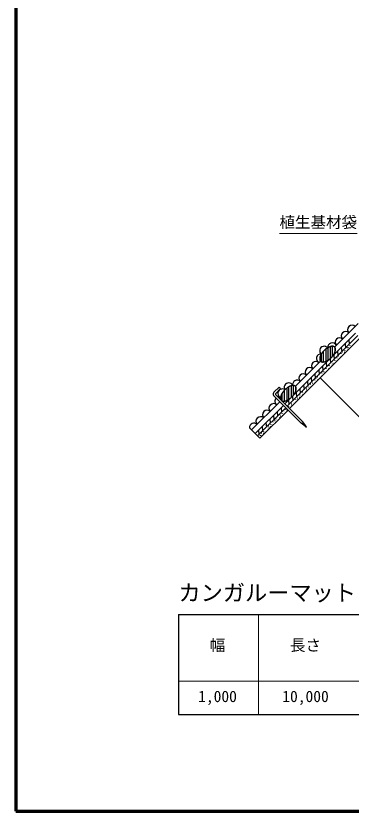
# Model space of a CAD drawing. Units: millimetres, scale not verified. Extents: x 200 to 8200, y 200 to 5838.
# Drawn here: x 200 to 1710, y 200 to 3788 of the extents above; entities that cross this region are included whole.
import ezdxf
from ezdxf.enums import TextEntityAlignment as Align

# ---------------------------------------------------------------- set-up
doc = ezdxf.new("R2010")
doc.units = ezdxf.units.MM
doc.header["$LTSCALE"] = 20
doc.layers.add('C-MTR', color=5, linetype='Continuous')
doc.layers.add('C-MTR-TXT', color=5, linetype='Continuous')
for name, color, linetype, lineweight in [('C-MTR-FRAM', 5, 'Continuous', 25), ('C-MTR-LINE', 5, 'Continuous', 13), ('C-STR', 3, 'Continuous', 25), ('C-STR-HTXT', 1, 'Continuous', 13), ('C-TTL', 2, 'Continuous', 70)]:
    doc.layers.add(name, color=color, linetype=linetype, lineweight=lineweight)
doc.styles.add('ＭＳ ゴシック', font='')
doc.styles.get('ＭＳ ゴシック').set_extended_font_data('MS Gothic')

msp = doc.modelspace()

# ---------------------------------------------------------------- linework, layer by layer
at = {"layer": 'C-MTR-FRAM'}
for p, q in [((932.35, 1086.5), (932.35, 636.5)), ((932.35, 1086.5), (3603.71, 1086.5)), ((932.35, 636.5), (3603.71, 636.5))]:
    msp.add_line(p, q, dxfattribs=at)
at = {"layer": 'C-MTR-LINE'}
for p, q in [((1292.28, 1086.5), (1292.28, 636.5)), ((932.35, 786.5), (3603.71, 786.5))]:
    msp.add_line(p, q, dxfattribs=at)
at = {"layer": 'C-STR', "color": 7}
for p, q in [((1635.89, 2293.87), (1742.56, 2400.54)), ((1411.47, 2037.4), (1730.25, 2356.18)), ((1422.12, 2026.83), (1740.86, 2345.57)), ((1432.72, 2016.23), (1751.46, 2334.97)), ((1635.89, 2293.87), (1643.51, 2301.49)), ((1683, 2308.93), (1684.71, 2289.42)), ((1699.97, 2325.9), (1701.68, 2306.39)), ((1649.06, 2274.99), (1650.76, 2255.48)), ((1666.03, 2291.96), (1667.74, 2272.45)), ((1495.02, 2153), (1572.25, 2230.23)), ((1615.12, 2241.05), (1616.82, 2221.54)), ((1632.09, 2258.02), (1633.79, 2238.51)), ((1564.21, 2190.13), (1565.91, 2170.63)), ((1581.18, 2207.11), (1582.88, 2187.6)), ((1598.15, 2224.08), (1599.85, 2204.57)), ((1459.11, 2117.09), (1495.02, 2153)), ((1530.26, 2156.19), (1531.97, 2136.69)), ((1547.23, 2173.16), (1548.94, 2153.66)), ((1496.32, 2122.25), (1498.03, 2102.75)), ((1513.29, 2139.22), (1515, 2119.72)), ((1362.39, 2089.88), (1385.68, 2113.19)), ((1392.48, 2106.39), (1371.23, 2085.13)), ((1392.48, 2106.39), (1385.68, 2113.19)), ((1462.38, 2088.31), (1464.09, 2068.8)), ((1479.35, 2105.28), (1481.06, 2085.78)), ((1262.06, 1920.04), (1389.01, 2046.99)), ((1360.53, 2075.46), (1484.81, 1951.25)), ((1370.93, 2077.78), (1491.17, 1957.61)), ((1428.44, 2054.37), (1430.15, 2034.86)), ((1445.41, 2071.34), (1447.12, 2051.83)), ((1278.09, 1904.02), (1405.04, 2030.97)), ((1288.7, 1893.41), (1415.65, 2020.37)), ((1299.3, 1882.8), (1426.26, 2009.76)), ((1394.5, 2020.43), (1396.21, 2000.92)), ((1360.56, 1986.49), (1362.26, 1966.98)), ((1377.53, 2003.46), (1379.24, 1983.95)), ((1326.62, 1952.55), (1328.32, 1933.04)), ((1343.59, 1969.52), (1345.29, 1950.01)), ((1504.62, 1935.7), (1484.81, 1951.25)), ((1506.74, 1937.82), (1491.17, 1957.61)), ((1509.21, 1933.22), (1506.74, 1937.82)), ((1299.3, 1882.8), (1251.94, 1930.17)), ((1292.68, 1918.61), (1294.38, 1899.1)), ((1309.65, 1935.58), (1311.35, 1916.07)), ((1504.62, 1935.7), (1509.21, 1933.22))]:
    msp.add_line(p, q, dxfattribs=at)
at = {"layer": 'C-STR'}
for p, q in [((1626.53, 2253.2), (1626.53, 2297.48)), ((1576.53, 2227.51), (1576.53, 2263.25)), ((1586.53, 2226.63), (1586.53, 2275.86)), ((1596.53, 2285.13), (1596.53, 2229.55)), ((1606.53, 2234.94), (1606.53, 2291.74)), ((1616.53, 2296.03), (1616.53, 2242.9)), ((1636.53, 2293.19), (1636.53, 2269.49)), ((1439.99, 2119.03), (1439.99, 2065.9)), ((1449.99, 2076.19), (1449.99, 2120.48)), ((1399.99, 2050.51), (1399.99, 2086.24)), ((1409.99, 2049.63), (1409.99, 2098.86)), ((1419.99, 2108.13), (1419.99, 2052.54)), ((1429.99, 2057.94), (1429.99, 2114.74)), ((1459.99, 2116.18), (1459.99, 2092.49))]:
    msp.add_line(p, q, dxfattribs=at)
at = {"layer": 'C-STR', "color": 7}
for centre in [(1704.44, 2301.85), (1665.81, 2264.29), (1670.53, 2272.69), (1677.06, 2263.76), (1679.69, 2270.66), (1681.75, 2279.48), (1687.96, 2275.36), (1691.82, 2293.71), (1696.92, 2285.5), (1697.21, 2291.08), (1707.28, 2294.69), (1627.47, 2227.05), (1637.04, 2232.34), (1637.05, 2224.45), (1644.41, 2233.43), (1646.49, 2244.97), (1651.21, 2253.37), (1656.37, 2243.78), (1663.74, 2252.76), (1597.93, 2196.41), (1602.65, 2204.81), (1609.18, 2195.88), (1610.5, 2210.08), (1620.08, 2207.48), (1626.15, 2212.85), (1628.78, 2219.75), (1551.74, 2153.9), (1559.59, 2159.17), (1569.16, 2164.45), (1569.16, 2156.57), (1576.53, 2165.55), (1578.6, 2177.08), (1583.33, 2185.48), (1588.15, 2182.02), (1588.49, 2175.9), (1527.69, 2126.17), (1537.24, 2131.11), (1537.58, 2124.98), (1544.95, 2133.96), (1547.02, 2145.5), (1558.27, 2144.97), (1483.86, 2086.02), (1491.71, 2091.29), (1493.02, 2083.99), (1507.36, 2094.05), (1508.68, 2108.26), (1509.99, 2100.96), (1518.25, 2113.54), (1518.25, 2105.66), (1525.62, 2114.64), (1450.36, 2045.66), (1457.74, 2046.76), (1459.81, 2058.29), (1469.36, 2063.23), (1469.7, 2057.1), (1477.06, 2066.08), (1479.14, 2077.61), (1490.39, 2077.08), (1413.18, 2011.66), (1420.4, 2009.98), (1428.22, 2026.7), (1432.95, 2035.1), (1440.8, 2040.38), (1442.1, 2033.07), (1450.37, 2037.78), (1377.31, 1975.79), (1388.56, 1975.26), (1389.88, 1989.47), (1391.19, 1982.16), (1399.45, 1994.75), (1399.46, 1986.86), (1404.46, 2002.94), (1406.83, 1995.84), (1408.9, 2007.38), (1411.67, 2001.26), (1338.97, 1938.56), (1348.54, 1943.84), (1355.91, 1944.93), (1357.99, 1956.47), (1362.71, 1964.87), (1367.53, 1961.4), (1367.87, 1955.28), (1371.61, 1970.09), (1375.24, 1964.26), (1378.82, 1968.41), (1307.07, 1905.55), (1311.8, 1913.95), (1316.62, 1910.49), (1316.96, 1904.37), (1324.33, 1913.35), (1326.4, 1924.88), (1337.65, 1924.35), (1340.28, 1931.25), (1348.55, 1935.95), (1299.99, 1895.61), (1305, 1894.02)]:
    msp.add_circle(centre, 0.3, dxfattribs=at)
for centre, radius, start, end in [((1714.43, 2372.41), 20, 45, 225), ((1657.86, 2315.84), 20, 45, 225), ((1686.14, 2344.12), 20, 45, 225), ((1588.56, 2277.55), 20, 39.93312, 230.18666), ((1625.03, 2291.7), 21.18, 28.13475, 183.54845), ((1574.09, 2241.96), 20.33, 85.38159, 244.61841), ((1551.23, 2209.45), 20, 45, 225), ((1556.57, 2309.55), 89.84, 314.99955, 317.50164), ((1522.95, 2181.16), 20, 45, 225), ((1494.66, 2152.88), 20, 45, 225), ((1428.74, 2111.89), 20.28, 25.66048, 213.02542), ((1466.5, 2124.48), 20, 45, 191.06348), ((1371.07, 2081.43), 12.12, 135.76262, 209.53793), ((1374.46, 2081.32), 5, 130.3409, 225.01704), ((1399.79, 2084.91), 19.91, 53.14475, 246.94465), ((1508.92, 2003.8), 155.59, 142.04918, 144.7086), ((1385.56, 2048.76), 18.96, 131.1498, 236.21914), ((1385.56, 2048.76), 18.96, 70.11725, 101.92755), ((1360.87, 2017.75), 20.79, 47.14094, 222.85906), ((1302.11, 1958.99), 20.79, 47.14094, 222.85906), ((1331.49, 1988.37), 20.79, 47.14094, 222.85906), ((1272.72, 1929.61), 20.79, 47.14094, 178.45701)]:
    msp.add_arc(centre, radius, start, end, dxfattribs=at)
at = {"layer": 'C-STR'}
for centre, radius, start, end in [((1628.28, 2257.32), 40.46, 104.24083, 108.52062), ((1626.74, 2263.58), 34.01, 99.50753, 104.31492), ((1625.83, 2269.29), 28.22, 94.15104, 99.59628), ((1625.51, 2274.27), 23.24, 88.05461, 94.25439), ((1625.69, 2278.38), 19.12, 81.10924, 88.1693), ((1626.22, 2281.56), 15.9, 73.24439, 81.22647), ((1626.92, 2283.8), 13.55, 64.47579, 73.34819), ((1635.61, 2226.02), 69.83, 148.11312, 151.06574), ((1640.88, 2222.71), 76.05, 145.3056, 148.09624), ((1645.25, 2219.66), 81.38, 142.62454, 145.29328), ((1648.58, 2217.11), 85.58, 140.03422, 142.6163), ((1650.77, 2215.26), 88.44, 137.50251, 140.02975), ((1651.8, 2214.31), 89.84, 134.99955, 137.50164), ((1651.71, 2214.41), 89.71, 132.49657, 135.00223), ((1650.6, 2215.63), 88.06, 129.96482, 132.50292), ((1648.62, 2218.02), 84.96, 127.37441, 129.97507), ((1645.97, 2221.52), 80.57, 124.69321, 127.38897), ((1642.87, 2226.05), 75.07, 121.88551, 124.71265), ((1639.54, 2231.46), 68.73, 118.91052, 121.91062), ((1636.22, 2237.53), 61.81, 115.72066, 118.94233), ((1633.13, 2244.04), 54.6, 112.25955, 115.76048), ((1630.44, 2250.72), 47.4, 108.45979, 112.30897), ((1567.48, 2301.15), 76.05, 325.3056, 328.09624), ((1572.76, 2297.85), 69.83, 328.11312, 331.06574), ((1627.58, 2285.16), 12.04, 54.95796, 64.54493), ((1578.73, 2294.52), 62.99, 331.08787, 334.24914), ((1627.99, 2285.74), 11.33, 45.00711, 54.97393), ((1585.19, 2291.37), 55.81, 334.27742, 337.70255), ((1627.94, 2285.7), 11.39, 35.05423, 44.96474), ((1591.86, 2288.6), 48.59, 337.73815, 341.49309), ((1627.24, 2285.23), 12.24, 25.53163, 34.96548), ((1598.49, 2286.35), 41.59, 341.53747, 345.70109), ((1625.74, 2284.55), 13.88, 16.75802, 25.418), ((1604.82, 2284.7), 35.04, 345.75597, 350.42158), ((1623.35, 2283.86), 16.37, 8.8896, 16.63954), ((1610.64, 2283.69), 29.14, 350.48889, 355.76379), ((1620.01, 2283.38), 19.75, 1.94236, 8.7791), ((1615.75, 2283.27), 24.01, 355.84531, 1.84569), ((1592.62, 2240.59), 24.01, 175.84531, 181.84569), ((1588.36, 2240.49), 19.75, 181.94236, 188.7791), ((1597.73, 2240.18), 29.14, 170.48889, 175.76379), ((1585.02, 2240), 16.37, 188.8896, 196.63954), ((1603.54, 2239.16), 35.04, 165.75597, 170.42158), ((1582.62, 2239.32), 13.88, 196.75802, 205.418), ((1609.88, 2237.51), 41.59, 161.53747, 165.70109), ((1581.12, 2238.63), 12.24, 205.53163, 214.96548), ((1616.51, 2235.26), 48.59, 157.73815, 161.49309), ((1580.42, 2238.16), 11.39, 215.05423, 224.96474), ((1623.18, 2232.49), 55.81, 154.27742, 157.70255), ((1580.37, 2238.12), 11.33, 225.00711, 234.97393), ((1629.63, 2229.35), 62.99, 151.08787, 154.24914), ((1580.78, 2238.7), 12.04, 234.95796, 244.54493), ((1581.45, 2240.06), 13.55, 244.47579, 253.34819), ((1582.15, 2242.3), 15.9, 253.24439, 261.22647), ((1582.68, 2245.48), 19.12, 261.10924, 268.1693), ((1582.86, 2249.6), 23.24, 268.05461, 274.25439), ((1582.54, 2254.57), 28.22, 274.15104, 279.59628), ((1581.63, 2260.28), 34.01, 279.50753, 284.31492), ((1580.08, 2266.54), 40.46, 284.24083, 288.52062), ((1577.92, 2273.14), 47.4, 288.45979, 292.30897), ((1575.23, 2279.82), 54.6, 292.25955, 295.76048), ((1572.14, 2286.33), 61.81, 295.72066, 298.94233), ((1568.83, 2292.4), 68.73, 298.91052, 301.91062), ((1565.5, 2297.81), 75.07, 301.88551, 304.71265), ((1562.39, 2302.34), 80.57, 304.69321, 307.38897), ((1559.74, 2305.85), 84.96, 307.37441, 309.97507), ((1557.76, 2308.23), 88.06, 309.96482, 312.50292), ((1556.65, 2309.45), 89.71, 312.49657, 315.00223), ((1557.6, 2308.6), 88.44, 317.50251, 320.02975), ((1559.79, 2306.76), 85.58, 320.03422, 322.6163), ((1563.11, 2304.2), 81.38, 322.62454, 325.29328), ((1456.59, 2067.04), 54.6, 112.25955, 115.76048), ((1453.9, 2073.72), 47.4, 108.45979, 112.30897), ((1451.74, 2080.32), 40.46, 104.24083, 108.52062), ((1450.2, 2086.58), 34.01, 99.50753, 104.31492), ((1449.29, 2092.29), 28.22, 94.15104, 99.59628), ((1448.97, 2097.27), 23.24, 88.05461, 94.25439), ((1449.15, 2101.38), 19.12, 81.10924, 88.1693), ((1449.68, 2104.56), 15.9, 73.24439, 81.22647), ((1450.38, 2106.8), 13.55, 64.47579, 73.34819), ((1451.04, 2108.16), 12.04, 54.95796, 64.54493), ((1451.45, 2108.74), 11.33, 45.00711, 54.97393), ((1453.09, 2052.35), 62.99, 151.08787, 154.24914), ((1459.07, 2049.01), 69.83, 148.11312, 151.06574), ((1464.34, 2045.71), 76.05, 145.3056, 148.09624), ((1468.71, 2042.66), 81.38, 142.62454, 145.29328), ((1472.04, 2040.11), 85.58, 140.03422, 142.6163), ((1474.23, 2038.26), 88.44, 137.50251, 140.02975), ((1475.26, 2037.31), 89.84, 134.99955, 137.50164), ((1475.17, 2037.41), 89.71, 132.49657, 135.00223), ((1474.06, 2038.63), 88.06, 129.96482, 132.50292), ((1472.09, 2041.01), 84.96, 127.37441, 129.97507), ((1469.43, 2044.52), 80.57, 124.69321, 127.38897), ((1466.33, 2049.05), 75.07, 121.88551, 124.71265), ((1463, 2054.46), 68.73, 118.91052, 121.91062), ((1459.69, 2060.53), 61.81, 115.72066, 118.94233), ((1390.95, 2124.15), 76.05, 325.3056, 328.09624), ((1396.22, 2120.85), 69.83, 328.11312, 331.06574), ((1402.2, 2117.51), 62.99, 331.08787, 334.24914), ((1408.65, 2114.37), 55.81, 334.27742, 337.70255), ((1451.4, 2108.7), 11.39, 35.05423, 44.96474), ((1415.32, 2111.6), 48.59, 337.73815, 341.49309), ((1450.7, 2108.23), 12.24, 25.53163, 34.96548), ((1421.95, 2109.35), 41.59, 341.53747, 345.70109), ((1449.2, 2107.55), 13.88, 16.75802, 25.418), ((1428.28, 2107.7), 35.04, 345.75597, 350.42158), ((1446.81, 2106.86), 16.37, 8.8896, 16.63954), ((1434.1, 2106.68), 29.14, 350.48889, 355.76379), ((1443.47, 2106.38), 19.75, 1.94236, 8.7791), ((1439.21, 2106.27), 24.01, 355.84531, 1.84569), ((1416.08, 2063.59), 24.01, 175.84531, 181.84569), ((1411.82, 2063.48), 19.75, 181.94236, 188.7791), ((1421.19, 2063.18), 29.14, 170.48889, 175.76379), ((1408.48, 2063), 16.37, 188.8896, 196.63954), ((1427, 2062.16), 35.04, 165.75597, 170.42158), ((1406.08, 2062.32), 13.88, 196.75802, 205.418), ((1433.34, 2060.51), 41.59, 161.53747, 165.70109), ((1404.59, 2061.63), 12.24, 205.53163, 214.96548), ((1439.97, 2058.26), 48.59, 157.73815, 161.49309), ((1403.89, 2061.16), 11.39, 215.05423, 224.96474), ((1446.64, 2055.49), 55.81, 154.27742, 157.70255), ((1403.83, 2061.12), 11.33, 225.00711, 234.97393), ((1404.25, 2061.7), 12.04, 234.95796, 244.54493), ((1404.91, 2063.06), 13.55, 244.47579, 253.34819), ((1405.61, 2065.3), 15.9, 253.24439, 261.22647), ((1406.14, 2068.48), 19.12, 261.10924, 268.1693), ((1406.32, 2072.59), 23.24, 268.05461, 274.25439), ((1406, 2077.57), 28.22, 274.15104, 279.59628), ((1405.09, 2083.28), 34.01, 279.50753, 284.31492), ((1403.54, 2089.54), 40.46, 284.24083, 288.52062), ((1401.39, 2096.14), 47.4, 288.45979, 292.30897), ((1398.69, 2102.82), 54.6, 292.25955, 295.76048), ((1395.6, 2109.33), 61.81, 295.72066, 298.94233), ((1392.29, 2115.4), 68.73, 298.91052, 301.91062), ((1388.96, 2120.81), 75.07, 301.88551, 304.71265), ((1385.85, 2125.34), 80.57, 304.69321, 307.38897), ((1383.2, 2128.85), 84.96, 307.37441, 309.97507), ((1381.22, 2131.23), 88.06, 309.96482, 312.50292), ((1380.12, 2132.45), 89.71, 312.49657, 315.00223), ((1380.03, 2132.55), 89.84, 314.99955, 317.50164), ((1381.06, 2131.6), 88.44, 317.50251, 320.02975), ((1383.25, 2129.75), 85.58, 320.03422, 322.6163), ((1386.57, 2127.2), 81.38, 322.62454, 325.29328)]:
    msp.add_arc(centre, radius, start, end, dxfattribs=at)
at = {"layer": 'C-STR-HTXT'}
for p, q in [((1387.15, 2806.4), (1737.15, 2806.4)), ((1569.43, 2156.44), (1771.67, 1953.55))]:
    msp.add_line(p, q, dxfattribs=at)
at = {"layer": 'C-TTL'}
msp.add_lwpolyline([(200, 200), (8200, 200), (8200, 5740), (200, 5740)], close=True, dxfattribs=at)

# ---------------------------------------------------------------- texts
at = {"layer": 'C-MTR', "style": 'ＭＳ ゴシック'}
msp.add_text('カンガルーマット２１標準規格', height=73.31, dxfattribs=at).set_placement((932.35, 1126.5), align=Align.BOTTOM_LEFT)
at = {"layer": 'C-MTR-TXT', "style": 'ＭＳ ゴシック'}
for s, p in [('幅', (1108.26, 907.5)), ('長さ', (1504.82, 907.5)), ('1,000', (1108.26, 676.5)), ('10,000', (1504.82, 676.5))]:
    msp.add_text(s, height=51.32, dxfattribs=at).set_placement(p, align=Align.BOTTOM_CENTER)
at = {"layer": 'C-STR-HTXT', "color": 7, "style": 'ＭＳ ゴシック'}
msp.add_text('植生基材袋', height=51.32, dxfattribs=at).set_placement((1387.15, 2816.4), align=Align.BOTTOM_LEFT)

doc.saveas('drawing.dxf')
